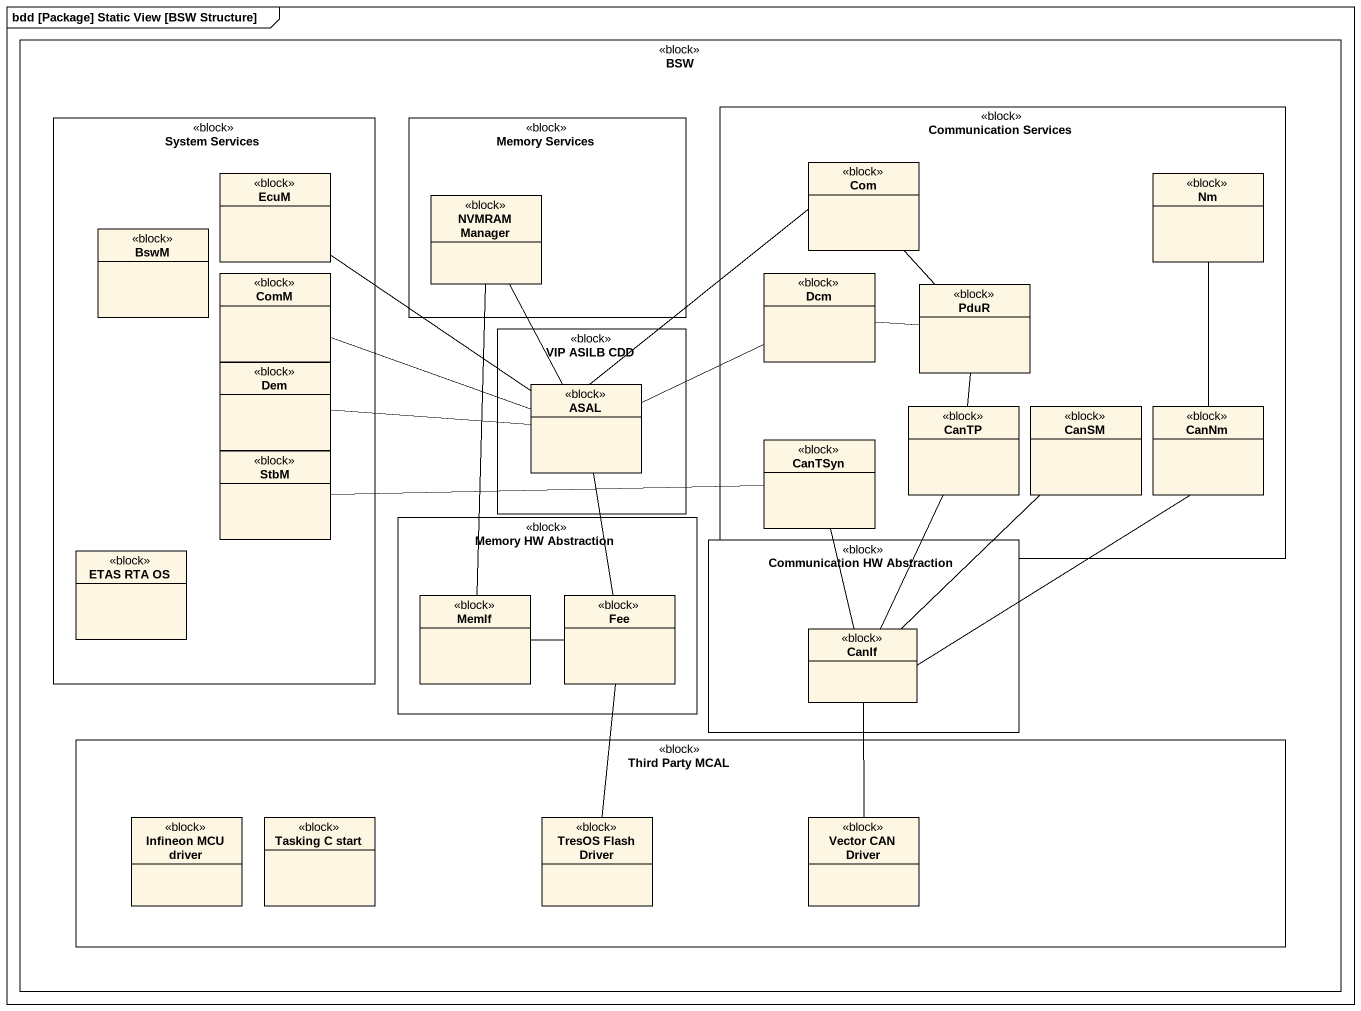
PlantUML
@startuml
mainframe bdd [Package] Static View [BSW Structure]
hide circle
hide empty members
rectangle BSW <<block>> {
  rectangle "System Services" as System_Services <<block>> {
    class EcuM <<block>>
    class BswM <<block>>
    class ComM <<block>>
    class Dem <<block>>
    class StbM <<block>>
    class "ETAS RTA OS" as ETAS_RTA_OS <<block>>
  }
  rectangle "Memory Services" as Memory_Services <<block>> {
    class "NVMRAM Manager" as NVMRAM_Manager <<block>>
  }
  rectangle "Communication Services" as Communication_Services <<block>> {
    class Com <<block>>
    class Nm <<block>>
    class Dcm <<block>>
    class PduR <<block>>
    class CanTP <<block>>
    class CanSM <<block>>
    class CanNm <<block>>
    class CanTSyn <<block>>
  }
  rectangle "VIP ASILB CDD" as VIP_ASILB_CDD <<block>> {
    class ASAL <<block>>
  }
  rectangle "Memory HW Abstraction" as Memory_HW_Abstraction <<block>> {
    class MemIf <<block>>
    class Fee <<block>>
  }
  rectangle "Communication HW Abstraction" as Communication_HW_Abstraction <<block>> {
    class CanIf <<block>>
  }
  rectangle "Third Party MCAL" as Third_Party_MCAL <<block>> {
    class "Infineon MCU driver" as Infineon_MCU_driver <<block>>
    class "Tasking C start" as Tasking_C_start <<block>>
    class "TresOS Flash Driver" as TresOS_Flash_Driver <<block>>
    class "Vector CAN Driver" as Vector_CAN_Driver <<block>>
  }
}
Com -- PduR
Nm -- CanNm
NVMRAM_Manager -- MemIf
ComM -right- ASAL
Dcm -right- PduR
ASAL -up- EcuM
ASAL -up- Com
ASAL -up- NVMRAM_Manager
ASAL -right- Dcm
ASAL -left- Dem
ASAL -- Fee
CanTP -up- PduR
CanTP -- CanIf
CanSM -- CanIf
CanNm -- CanIf
StbM -right- CanTSyn
CanTSyn -- CanIf
MemIf -right- Fee
Fee -- TresOS_Flash_Driver
CanIf -- Vector_CAN_Driver
@enduml
